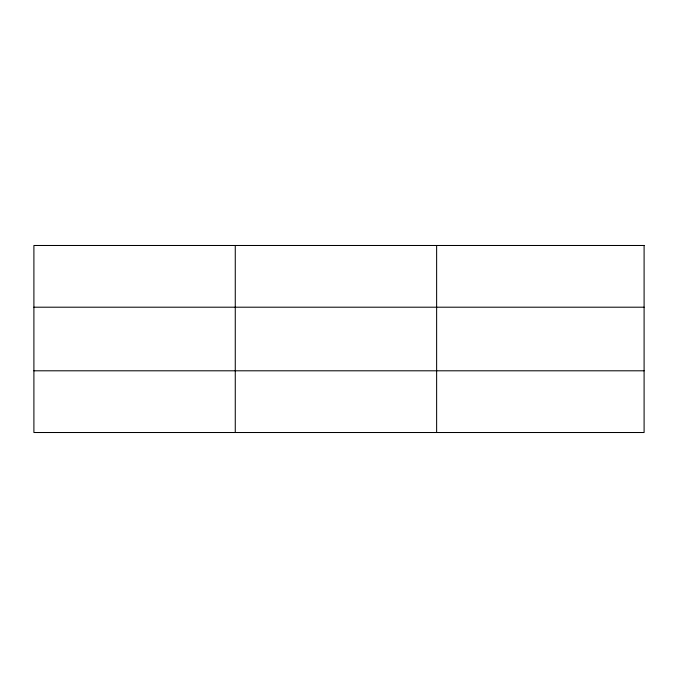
<?xml version="1.0" encoding="UTF-8"?>
<svg xmlns="http://www.w3.org/2000/svg" width="678" height="678" viewBox="0 0 678 678"><rect width="100%" height="100%" fill="white"/><g stroke="black" fill="none" stroke-linecap="round" stroke-linejoin="round"><path stroke-width="1.02" d="M235.266 245.487L235.266 432.513M436.632 245.487L436.632 432.513M33.9 307.202L644.1 307.202M33.9 370.798L644.1 370.798M644.1 245.487L644.1 432.513L33.9 432.513L33.9 245.487L644.1 245.487"/></g></svg>
